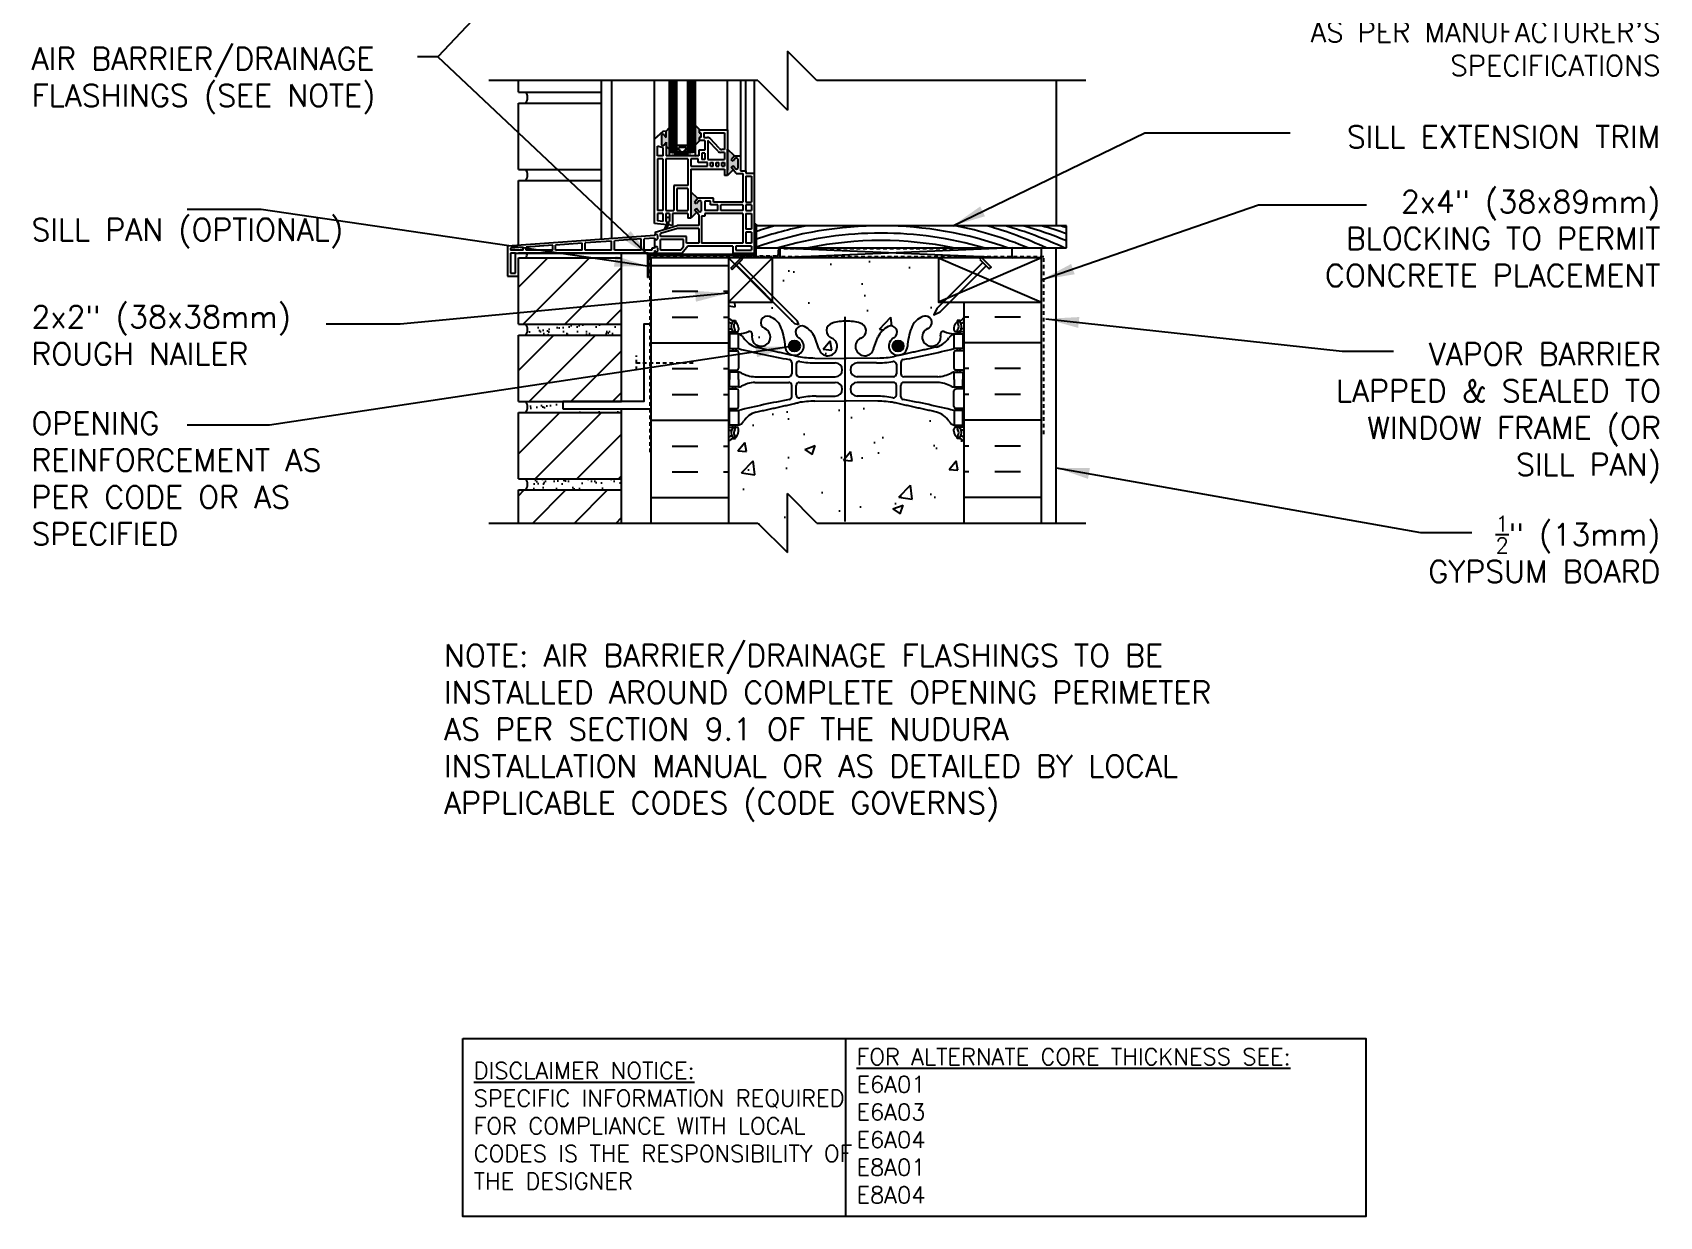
# Model space of a CAD drawing. Header units: inches. Extents: x 88.2 to 143.4, y 226.9 to 296.3.
# Drawn here: x 88.2 to 143.4, y 226.9 to 267.1 of the extents above; entities that cross this region are included whole.
import ezdxf

# ---------------------------------------------------------------- set-up
doc = ezdxf.new("R2010")
doc.units = ezdxf.units.IN
doc.header["$LTSCALE"] = 0.5
doc.header["$MEASUREMENT"] = 0
doc.linetypes.add('DASHED2', pattern=[0.375, 0.25, -0.125])
for name, color, linetype in [('HATCH', 12, 'Continuous'), ('LINE18', 9, 'Continuous'), ('line25', 2, 'Continuous'), ('LINE50', 5, 'Continuous'), ('LINE65', 3, 'Continuous'), ('LINE9', 9, 'Continuous'), ('TEXT', 4, 'Continuous'), ('Web_Edge', 9, 'Continuous')]:
    doc.layers.add(name, color=color, linetype=linetype)
doc.styles.add('DIM', font='romans.shx', dxfattribs={"width": 0.7})
doc.styles.add('ROMANS', font='romans.shx', dxfattribs={"height": 1.125})
doc.styles.get("Standard").update_dxf_attribs({"font": 'romans.shx', "height": 1.125})
doc.dimstyles.new('ext_12', dxfattribs={"dimscale": 12, "dimtxt": 0.09375, "dimasz": 0.09375, "dimexe": 0.09375, "dimexo": 0.0625, "dimgap": 0.0625, "dimtad": 1, "dimdec": 1, "dimzin": 3, "dimdsep": 46, "dimlunit": 4, "dimtxsty": 'DIM', "dimcen": 0.09, "dimdle": 0.09375, "dimclrt": 4, "dimadec": 0, "dimazin": 0, "dimtfac": 1, "dimtdec": 1, "dimtmove": 2, "dimatfit": 3, "dimfxl": 1, "dimfrac": 2, "dimtolj": 1, "dimtzin": 0, "dimarcsym": 0})

msp = doc.modelspace()

# ---------------------------------------------------------------- hatches: boundary and pattern name
at = {"layer": 'HATCH'}
h = msp.add_hatch(dxfattribs=at)
h.set_pattern_fill('AR-CONC', color=256, scale=0.5)
h.set_pattern_definition([(50, (0, 0), (3.5863, -0.31376), [0.375, -4.125]), (355, (0, 0), (-0.693757, 3.76096), [0.3, -3.3]), (100.4514, (0.299, -0.026), (2.892544, 3.4472), [0.3187, -3.50571]), (46.1842, (0, 1), (5.336207, -0.827596), [0.5625, -6.1875]), (96.6356, (0.4447, 0.931), (4.67331, 4.87059), [0.47805, -5.25857]), (351.1842, (0, 1), (4.67331, 4.87059), [0.45, -4.95]), (21, (0.5, 0.75), (2.984535, -2.013094), [0.375, -4.125]), (326, (0.5, 0.75), (1.216577, 3.62575), [0.3, -3.3]), (71.4514, (0.7487, 0.5822), (4.20111, 1.612656), [0.3187, -3.50571]), (37.5, (0, 0), (0.0607993, 1.6644693), [0, -3.26, 0, -3.35, 0, -3.3125]), (7.5, (0, 0), (1.315348, 1.972059), [0, -1.91, 0, -3.185, 0, -1.2625]), (327.5, (-1.115, 0), (2.669112, -0.1127744), [0, -1.25, 0, -3.9, 0, -5.175]), (317.5, (-1.615, 0), (2.91593, 0.500525), [0, -1.625, 0, -2.59, 0, -3.675])])
edge = h.paths.add_edge_path()
edge.add_line((119.813, 294.042), (114.813, 294.042))
edge.add_line((114.813, 294.042), (113.813, 295.042))
edge.add_line((113.813, 295.042), (113.813, 293.042))
edge.add_line((113.813, 293.042), (112.813, 294.042))
edge.add_line((112.813, 294.042), (111.813, 294.042))
edge.add_line((111.813, 294.042), (111.813, 291.269))
edge.add_arc((112.159, 291.63), 0.5, 226.2109, 246.4218)
edge.add_line((111.959, 291.171), (112.049, 291.171))
edge.add_line((112.049, 291.171), (112.049, 291.13))
edge.add_arc((111.909, 290.922), 0.25, 0, 55.9442, ccw=False)
edge.add_line((112.159, 290.922), (112.159, 290.855))
edge.add_arc((112.096, 290.855), 0.0625, -90, 0, ccw=False)
edge.add_line((112.096, 290.792), (112.049, 290.792))
edge.add_line((112.049, 290.792), (112.049, 290.722))
edge.add_line((112.049, 290.722), (112.154, 290.722))
edge.add_arc((112.031, 290.38), 0.364, 34.9775, 70.3387, ccw=False)
edge.add_arc((112.954, 290.991), 0.743, 212.7919, 253.8107)
edge.add_spline(control_points=[(112.747, 290.277), (114.184, 289.957)], knot_values=[0, 0, 1, 1], degree=1, periodic=0)
edge.add_arc((114.741, 292.888), 2.984, 259.2546, 270.0995)
edge.add_line((114.746, 289.904), (115.812, 289.889))
edge.add_line((115.812, 289.889), (116.879, 289.904))
edge.add_arc((116.884, 292.888), 2.984, 269.9005, 280.7454)
edge.add_spline(control_points=[(117.441, 289.957), (118.878, 290.277)], knot_values=[0, 0, 1, 1], degree=1, periodic=0)
edge.add_arc((118.671, 290.991), 0.743, 286.1893, 327.2081)
edge.add_arc((119.594, 290.38), 0.364, 109.6613, 145.0225, ccw=False)
edge.add_line((119.471, 290.722), (119.576, 290.722))
edge.add_line((119.576, 290.722), (119.576, 290.792))
edge.add_line((119.576, 290.792), (119.529, 290.792))
edge.add_arc((119.529, 290.855), 0.0625, 180, 270, ccw=False)
edge.add_line((119.466, 290.855), (119.466, 290.922))
edge.add_arc((119.716, 290.922), 0.25, 124.0558, 180, ccw=False)
edge.add_line((119.576, 291.13), (119.576, 291.171))
edge.add_line((119.576, 291.171), (119.666, 291.171))
edge.add_arc((119.466, 291.63), 0.5, 293.5782, 313.7891)
edge.add_line((119.813, 291.269), (119.813, 294.042))
h.paths.add_polyline_path([(119.813, 287.076, 0.088416), (119.666, 287.174), (119.576, 287.174), (119.576, 287.215, -0.249069), (119.466, 287.422), (119.466, 287.49, -0.414214), (119.529, 287.552), (119.576, 287.552), (119.576, 287.622), (119.471, 287.622, 0.085348), (119.142, 287.547, -0.669601), (119.01, 287.667, 2.087231), (118.576, 287.442, -1), (118.412, 287.034, -0.21345), (118.02, 287.423, -0.068226), (117.884, 288.051, 1.753171), (117.433, 287.754, -0.940793), (117.23, 287.371, -0.173075), (116.884, 287.738), (116.741, 288.125, 1.612474), (116.31, 287.765, -0.734872), (116.287, 287.254, -0.068475), (115.812, 287.192, -0.068475), (115.338, 287.254, -0.734872), (115.315, 287.765, 1.612474), (114.884, 288.125), (114.741, 287.738, -0.173075), (114.395, 287.371, -0.940793), (114.192, 287.754, 1.753171), (113.741, 288.051, -0.068226), (113.605, 287.423, -0.21345), (113.213, 287.034, -1), (113.049, 287.442, 2.087231), (112.615, 287.667, -0.669601), (112.483, 287.547, 0.085348), (112.154, 287.622), (112.049, 287.622), (112.049, 287.552), (112.096, 287.552, -0.414214), (112.159, 287.49), (112.159, 287.422, -0.249069), (112.049, 287.215), (112.049, 287.174), (111.959, 287.174, 0.088416), (111.813, 287.076), (111.813, 285.042), (111.813, 283.007, 0.088416), (111.959, 282.91), (112.049, 282.91), (112.049, 282.868, -0.249069), (112.159, 282.661), (112.159, 282.594, -0.414214), (112.096, 282.531), (112.049, 282.531), (112.049, 282.461), (112.154, 282.461, 0.085348), (112.483, 282.537, -0.669601), (112.615, 282.417, 2.087231), (113.049, 282.641, -1), (113.213, 283.05, -0.21345), (113.605, 282.661, -0.068226), (113.741, 282.033, 1.753171), (114.192, 282.329, -0.940793), (114.395, 282.713, -0.173075), (114.741, 282.346), (114.884, 281.959, 1.612474), (115.315, 282.319, -0.734872), (115.338, 282.83, -0.068475), (115.812, 282.892, -0.068475), (116.287, 282.83, -0.734872), (116.31, 282.319, 1.612474), (116.741, 281.959), (116.884, 282.346, -0.173075), (117.23, 282.713, -0.940793), (117.433, 282.329, 1.753171), (117.884, 282.033, -0.068226), (118.02, 282.661, -0.21345), (118.412, 283.05, -1), (118.576, 282.641, 2.087231), (119.01, 282.417, -0.669601), (119.142, 282.537, 0.085348), (119.471, 282.461), (119.576, 282.461), (119.576, 282.531), (119.529, 282.531, -0.414214), (119.466, 282.594), (119.466, 282.661, -0.249069), (119.576, 282.868), (119.576, 282.91), (119.666, 282.91, 0.088416), (119.813, 283.007), (119.813, 285.042)])
edge = h.paths.add_edge_path()
edge.add_arc((119.466, 278.454), 0.5, 46.2109, 66.4218)
edge.add_line((119.666, 278.912), (119.576, 278.912))
edge.add_line((119.576, 278.912), (119.576, 278.954))
edge.add_arc((119.716, 279.161), 0.25, 180, 235.9442, ccw=False)
edge.add_line((119.466, 279.161), (119.466, 279.229))
edge.add_arc((119.529, 279.229), 0.0625, 90, 180, ccw=False)
edge.add_line((119.529, 279.291), (119.576, 279.291))
edge.add_line((119.576, 279.291), (119.576, 279.361))
edge.add_line((119.576, 279.361), (119.471, 279.361))
edge.add_arc((119.594, 279.704), 0.364, 214.9775, 250.3387, ccw=False)
edge.add_arc((118.671, 279.093), 0.743, 32.7919, 73.8107)
edge.add_spline(control_points=[(118.878, 279.807), (117.441, 280.127)], knot_values=[0, 0, 1, 1], degree=1, periodic=0)
edge.add_arc((116.884, 277.196), 2.984, 79.2546, 90.0995)
edge.add_line((116.879, 280.179), (115.812, 280.195))
edge.add_line((115.812, 280.195), (114.746, 280.179))
edge.add_arc((114.741, 277.196), 2.984, 89.9005, 100.7454)
edge.add_spline(control_points=[(114.184, 280.127), (112.747, 279.807)], knot_values=[0, 0, 1, 1], degree=1, periodic=0)
edge.add_arc((112.954, 279.093), 0.743, 106.1893, 147.2081)
edge.add_arc((112.031, 279.704), 0.364, 289.6613, 325.0225, ccw=False)
edge.add_line((112.154, 279.361), (112.049, 279.361))
edge.add_line((112.049, 279.361), (112.049, 279.291))
edge.add_line((112.049, 279.291), (112.096, 279.291))
edge.add_arc((112.096, 279.229), 0.0625, 0, 90, ccw=False)
edge.add_line((112.159, 279.229), (112.159, 279.161))
edge.add_arc((111.909, 279.161), 0.25, 304.0558, 360, ccw=False)
edge.add_line((112.049, 278.954), (112.049, 278.912))
edge.add_line((112.049, 278.912), (111.959, 278.912))
edge.add_arc((112.159, 278.454), 0.5, 113.5782, 133.7891)
edge.add_line((111.813, 278.815), (111.813, 276.042))
edge.add_line((111.813, 276.042), (113.848, 276.042))
edge.add_line((113.848, 276.042), (113.848, 277.629))
edge.add_line((113.848, 277.629), (113.91, 277.748))
edge.add_line((113.91, 277.748), (113.973, 277.629))
edge.add_line((113.973, 277.629), (113.973, 276.042))
edge.add_line((113.973, 276.042), (116.889, 276.042))
edge.add_line((116.889, 276.042), (116.889, 277.629))
edge.add_line((116.889, 277.629), (116.951, 277.748))
edge.add_line((116.951, 277.748), (117.014, 277.629))
edge.add_line((117.014, 277.629), (117.014, 276.042))
edge.add_line((117.014, 276.042), (119.813, 276.042))
edge.add_line((119.813, 276.042), (119.813, 278.815))
h.paths.add_polyline_path([(118.938, 259.46), (113.313, 259.46), (113.313, 258.156), (114.157, 257.312), (114.197, 257.183), (114.068, 257.223), (113.313, 257.979), (113.313, 257.96), (111.813, 257.96), (111.813, 257.426, 0.088416), (111.959, 257.328), (112.049, 257.328), (112.049, 257.287, -0.249069), (112.159, 257.08), (112.159, 257.012, -0.414214), (112.096, 256.95), (112.049, 256.95), (112.049, 256.88), (112.154, 256.88, 0.085348), (112.483, 256.955, -0.669601), (112.615, 256.835, 2.087231), (113.049, 257.06, -1), (113.213, 257.468, -0.21345), (113.605, 257.079, -0.069923), (113.742, 256.435, 1.702394), (114.192, 256.748, -0.940793), (114.395, 257.131, -0.173075), (114.741, 256.764), (114.884, 256.377, 1.612474), (115.315, 256.737, -0.734872), (115.338, 257.248, -0.068475), (115.812, 257.31, -0.068475), (116.287, 257.248, -0.734872), (116.31, 256.737, 1.612474), (116.741, 256.377), (116.884, 256.764, -0.173075), (117.23, 257.131, -0.940793), (117.433, 256.748, 1.702394), (117.883, 256.435, -0.069923), (118.02, 257.079, -0.21345), (118.412, 257.468, -1), (118.576, 257.06, 2.087231), (119.01, 256.835, -0.669601), (119.142, 256.955, 0.085348), (119.471, 256.88), (119.576, 256.88), (119.576, 256.95), (119.529, 256.95, -0.414214), (119.466, 257.012), (119.466, 257.08, -0.249069), (119.576, 257.287), (119.576, 257.328), (119.666, 257.328, 0.088416), (119.813, 257.426), (119.813, 257.96), (119.335, 257.96), (118.997, 257.622), (118.781, 257.521), (118.882, 257.737), (119.105, 257.96), (118.938, 257.96)])
edge = h.paths.add_edge_path()
edge.add_arc((119.466, 252.872), 0.5, 46.2109, 66.4218)
edge.add_line((119.666, 253.331), (119.576, 253.331))
edge.add_line((119.576, 253.331), (119.576, 253.372))
edge.add_arc((119.716, 253.58), 0.25, 180, 235.9442, ccw=False)
edge.add_line((119.466, 253.58), (119.466, 253.647))
edge.add_arc((119.529, 253.647), 0.0625, 90, 180, ccw=False)
edge.add_line((119.529, 253.71), (119.576, 253.71))
edge.add_line((119.576, 253.71), (119.576, 253.78))
edge.add_line((119.576, 253.78), (119.471, 253.78))
edge.add_arc((119.594, 254.122), 0.364, 214.9775, 250.3387, ccw=False)
edge.add_arc((118.671, 253.511), 0.743, 32.7919, 73.8107)
edge.add_spline(control_points=[(118.878, 254.225), (117.441, 254.545)], knot_values=[0, 0, 1, 1], degree=1, periodic=0)
edge.add_arc((116.884, 251.614), 2.984, 79.2546, 90.0995)
edge.add_line((116.879, 254.598), (115.812, 254.613))
edge.add_line((115.812, 254.613), (114.746, 254.598))
edge.add_arc((114.741, 251.614), 2.984, 89.9005, 100.7454)
edge.add_spline(control_points=[(114.184, 254.545), (112.747, 254.225)], knot_values=[0, 0, 1, 1], degree=1, periodic=0)
edge.add_arc((112.954, 253.511), 0.743, 106.1893, 147.2081)
edge.add_arc((112.031, 254.122), 0.364, 289.6613, 325.0225, ccw=False)
edge.add_line((112.154, 253.78), (112.049, 253.78))
edge.add_line((112.049, 253.78), (112.049, 253.71))
edge.add_line((112.049, 253.71), (112.096, 253.71))
edge.add_arc((112.096, 253.647), 0.0625, 0, 90, ccw=False)
edge.add_line((112.159, 253.647), (112.159, 253.58))
edge.add_arc((111.909, 253.58), 0.25, 304.0558, 360, ccw=False)
edge.add_line((112.049, 253.372), (112.049, 253.331))
edge.add_line((112.049, 253.331), (111.959, 253.331))
edge.add_arc((112.159, 252.872), 0.5, 113.5782, 133.7891)
edge.add_line((111.813, 253.233), (111.813, 250.46))
edge.add_line((111.813, 250.46), (112.813, 250.46))
edge.add_line((112.813, 250.46), (113.813, 249.46))
edge.add_line((113.813, 249.46), (113.813, 251.46))
edge.add_line((113.813, 251.46), (114.813, 250.46))
edge.add_line((114.813, 250.46), (119.813, 250.46))
edge.add_line((119.813, 250.46), (119.813, 253.233))
h = msp.add_hatch(dxfattribs=at)
h.set_pattern_fill('ANSI31', color=256, scale=8, style=0)
h.set_pattern_definition([(45, (105.9843, 252.6874), (-0.7071, 0.7071), [])])
h.paths.add_polyline_path([(108.188, 254.21), (104.688, 254.21), (104.688, 251.96), (108.188, 251.96)])
h.paths.add_polyline_path([(108.188, 256.835), (104.688, 256.835), (104.688, 254.585), (108.188, 254.585)])
h.paths.add_polyline_path([(108.188, 259.46), (104.688, 259.46), (104.688, 257.21), (108.188, 257.21)])
h.paths.add_polyline_path([(104.688, 250.46), (108.188, 250.46), (108.188, 251.585), (104.688, 251.585)])
h = msp.add_hatch(dxfattribs=at)
h.set_pattern_fill('AR-SAND', color=256, scale=0.25, style=0)
h.set_pattern_definition([(37.5, (105.77646, 254.45115), (-0.01575, 0.481706), [0, -0.38, 0, -0.425, 0, -0.40625]), (7.5, (105.77646, 254.45115), (0.44244, 0.70554), [0, -0.205, 0, -0.3425, 0, -0.13125]), (327.5, (105.46896, 254.45115), (0.778535, 0.001415), [0, -0.125, 0, -0.45, 0, -0.5875]), (317.5, (105.46896, 254.45115), (0.75153, 0.21942), [0, -0.0625, 0, -0.295, 0, -0.3375])])
h.paths.add_polyline_path([(106.188, 254.585), (104.938, 254.585, -0.318233), (104.938, 254.21), (108.188, 254.21), (108.188, 254.335), (106.188, 254.335)])
h.paths.add_polyline_path([(108.188, 257.21), (104.938, 257.21, -0.318233), (104.938, 256.835), (108.188, 256.835)])
h.paths.add_polyline_path([(108.188, 251.96), (104.938, 251.96, -0.318233), (104.938, 251.585), (108.188, 251.585)])
at = {"layer": 'LINE65'}
for points in [[(114.241, 256.466, 1), (113.866, 256.466, 1)], [(117.759, 256.466, 1), (117.384, 256.466, 1)]]:
    msp.add_hatch(color=256, dxfattribs=at).paths.add_polyline_path(points)
at = {"layer": 'LINE9'}
h = msp.add_hatch(color=0, dxfattribs=at)
h.paths.add_polyline_path([(109.815, 263.88), (109.698, 263.762), (109.698, 263.539), (109.628, 263.628, 0.499917), (109.544, 263.625), (109.544, 263.296, 0.504324), (109.629, 263.294), (109.698, 263.382), (109.698, 263.247), (109.815, 263.13)])
h.paths.add_polyline_path([(110.878, 263.699), (110.815, 263.699), (110.815, 263.799), (110.845, 263.799), (110.69, 263.954), (110.69, 263.288), (110.845, 263.443), (110.815, 263.443), (110.815, 263.543), (110.878, 263.543)])
h.paths.add_polyline_path([(112.127, 262.823, 0.504324), (112.043, 262.824), (111.974, 262.736), (111.909, 262.78), (112.016, 262.918), (111.784, 263.15), (111.784, 262.254), (111.978, 262.448), (111.909, 262.536), (111.974, 262.58), (112.044, 262.491, 0.499917), (112.127, 262.493)])
h.paths.add_polyline_path([(110.884, 261.376, 0.504324), (110.8, 261.378), (110.731, 261.289), (110.665, 261.333), (110.773, 261.471), (110.54, 261.703), (110.54, 260.965), (110.54, 260.807), (110.734, 261.001), (110.665, 261.089), (110.731, 261.133), (110.8, 261.044, 0.499917), (110.884, 261.046)])
h.paths.add_polyline_path([(109.784, 260.695), (109.815, 260.695), (109.815, 260.83), (109.69, 260.83), (109.69, 260.695), (109.721, 260.695), (109.721, 260.581, -0.031355), (109.628, 260.421), (109.675, 260.435, 0.077767), (109.784, 260.574)])
h = msp.add_hatch(color=0, dxfattribs=at)
edge = h.paths.add_edge_path()
edge.add_line((112.768, 260.547), (112.809, 260.547))
edge.add_arc((107.307, 253.048), 9.301, 53.7369, 54.638)
edge.add_line((112.69, 260.633), (112.69, 260.328))
edge.add_line((112.69, 260.328), (112.768, 260.328))
edge.add_line((112.768, 260.328), (112.768, 260.547))

# ---------------------------------------------------------------- linework, layer by layer
at = {"layer": 'HATCH'}
for p, q in [((104.688, 265.085), (104.688, 265.47)), ((104.688, 265.085), (107.492, 265.085)), ((109.84, 263.04), (109.84, 265.47)), ((109.865, 263.04), (109.865, 265.47)), ((109.89, 263.04), (109.89, 265.47)), ((109.915, 263.04), (109.915, 265.47)), ((109.94, 263.04), (109.94, 265.47)), ((109.965, 263.04), (109.965, 265.47)), ((109.99, 263.04), (109.99, 265.47)), ((110.015, 263.04), (110.015, 265.47)), ((110.04, 263.04), (110.04, 265.47)), ((110.465, 263.04), (110.465, 265.47)), ((110.49, 263.04), (110.49, 265.47)), ((110.515, 263.04), (110.515, 265.47)), ((110.54, 263.04), (110.54, 265.47)), ((110.565, 263.04), (110.565, 265.47)), ((110.59, 263.04), (110.59, 265.47)), ((110.615, 263.04), (110.615, 265.47)), ((110.64, 263.04), (110.64, 265.47)), ((110.665, 263.04), (110.665, 265.47)), ((122.938, 265.47), (122.938, 260.547)), ((104.688, 264.71), (107.492, 264.71)), ((104.688, 262.46), (104.688, 264.71)), ((110.69, 263.04), (109.815, 262.915)), ((109.815, 263.04), (110.69, 262.915)), ((104.688, 262.46), (107.492, 262.46)), ((104.688, 262.085), (107.492, 262.085)), ((104.688, 259.884), (104.688, 262.085)), ((113.565, 259.797), (121.438, 259.46)), ((121.438, 259.797), (113.565, 259.46)), ((109.188, 259.201), (111.813, 259.201)), ((111.813, 259.46), (113.313, 257.96)), ((113.313, 259.46), (111.813, 257.96)), ((118.938, 259.46), (122.438, 257.96)), ((122.438, 259.46), (118.938, 257.96)), ((109.901, 258.326), (110.776, 258.326)), ((111.651, 258.326), (111.813, 258.326)), ((109.901, 257.451), (110.776, 257.451)), ((111.651, 257.451), (111.813, 257.451)), ((119.974, 257.451), (119.813, 257.451)), ((121.724, 257.451), (120.849, 257.451)), ((109.188, 256.576), (111.813, 256.576)), ((122.438, 256.576), (119.813, 256.576)), ((109.901, 255.701), (110.776, 255.701)), ((111.651, 255.701), (111.813, 255.701)), ((119.974, 255.701), (119.813, 255.701)), ((121.724, 255.701), (120.849, 255.701)), ((109.901, 254.826), (110.776, 254.826)), ((111.651, 254.826), (111.813, 254.826)), ((119.974, 254.826), (119.813, 254.826)), ((121.724, 254.826), (120.849, 254.826)), ((109.188, 253.951), (111.813, 253.951)), ((122.438, 253.951), (119.813, 253.951)), ((109.901, 253.076), (110.776, 253.076)), ((111.651, 253.076), (111.813, 253.076)), ((119.974, 253.076), (119.813, 253.076)), ((121.724, 253.076), (120.849, 253.076)), ((109.901, 252.201), (110.776, 252.201)), ((111.651, 252.201), (111.813, 252.201)), ((119.974, 252.201), (119.813, 252.201)), ((121.724, 252.201), (120.849, 252.201)), ((109.188, 251.326), (111.813, 251.326)), ((122.438, 251.326), (119.813, 251.326))]:
    msp.add_line(p, q, dxfattribs=at)
at = {"layer": 'HATCH', "color": 6, "linetype": 'DASHED2'}
msp.add_line((109.145, 259.511), (109.145, 252.866), dxfattribs=at)
msp.add_lwpolyline([(119.438, 259.763), (113.565, 259.763, 0.414214), (113.503, 259.7), (113.503, 259.573, -0.414214), (113.44, 259.511), (109.145, 259.511)], format="xyb", dxfattribs=at)
msp.add_lwpolyline([(122.516, 253.475), (122.516, 259.493), (112.03, 259.493)], dxfattribs=at)
at = {"layer": 'HATCH'}
for centre, radius, start, end in [((104.673, 264.898), 0.324, 324.6944, 35.3056), ((104.673, 262.273), 0.324, 324.6944, 35.3056), ((116.988, 247.857), 12.69, 70.2031, 109.4224), ((116.988, 247.857), 13.19, 105.8263, 108.6577), ((116.988, 247.857), 12.94, 101.2808, 109.0326), ((116.988, 247.857), 12.44, 73.7005, 106.2995), ((116.988, 247.857), 12.19, 78.3762, 101.6238), ((116.988, 247.857), 12.94, 67.3272, 78.7192), ((116.988, 247.857), 13.19, 64.8546, 74.1737), ((117.605, 247.857), 13.19, 64.8546, 74.1737), ((118.221, 247.857), 13.19, 67.4204, 74.1737), ((118.838, 247.857), 13.19, 70.2929, 74.1737), ((119.455, 247.857), 13.19, 73.1147, 74.1737), ((104.673, 259.648), 0.324, 324.6944, 354.4726)]:
    msp.add_arc(centre, radius, start, end, dxfattribs=at)
at = {"layer": 'LINE18'}
for p, q in [((111.892, 259.107), (111.937, 259.063)), ((112.083, 259.209), (114.068, 257.223)), ((112.171, 259.297), (114.157, 257.312)), ((112.245, 259.46), (112.289, 259.416)), ((114.197, 257.183), (114.157, 257.312)), ((114.197, 257.183), (114.068, 257.223))]:
    msp.add_line(p, q, dxfattribs=at)
for points in [[(111.892, 259.107), (112.245, 259.46)], [(111.937, 259.063), (112.289, 259.416)]]:
    msp.add_lwpolyline(points, dxfattribs=at)
at = {"layer": 'line25'}
for p, q in [((123.286, 260.547), (112.768, 260.547)), ((123.286, 259.797), (123.286, 260.547)), ((108.188, 254.585), (108.188, 259.616)), ((112.768, 259.797), (123.286, 259.797)), ((104.688, 259.46), (108.188, 259.46)), ((104.688, 257.21), (104.688, 259.46)), ((111.813, 259.46), (109.188, 259.46)), ((111.813, 259.46), (111.813, 250.46)), ((113.313, 259.46), (111.813, 259.46)), ((118.938, 259.46), (112.688, 259.46)), ((113.313, 257.96), (113.313, 259.46)), ((111.813, 257.96), (113.313, 257.96)), ((119.813, 250.46), (119.813, 257.96)), ((104.688, 257.21), (108.188, 257.21)), ((104.688, 256.835), (108.188, 256.835)), ((104.688, 254.585), (104.688, 256.835)), ((104.688, 254.585), (108.188, 254.585)), ((104.688, 254.21), (108.188, 254.21)), ((104.688, 251.96), (104.688, 254.21)), ((108.188, 250.46), (108.188, 254.335)), ((104.688, 251.96), (108.188, 251.96)), ((104.688, 251.585), (108.188, 251.585)), ((104.688, 250.46), (104.688, 251.585))]:
    msp.add_line(p, q, dxfattribs=at)
msp.add_lwpolyline([(118.938, 259.46), (118.938, 257.96), (122.438, 257.96), (122.438, 259.46)], close=True, dxfattribs=at)
at = {"layer": 'LINE50'}
for p, q in [((109.188, 250.46), (109.188, 259.46)), ((122.438, 250.46), (122.438, 257.96))]:
    msp.add_line(p, q, dxfattribs=at)
at = {"layer": 'LINE65'}
msp.add_line((115.76, 257.46), (115.76, 250.513), dxfattribs=at)
for centre in [(114.054, 256.466), (117.571, 256.466)]:
    msp.add_circle(centre, 0.188, dxfattribs=at)
at = {"layer": 'LINE9'}
for p, q in [((113.813, 266.47), (113.813, 264.47)), ((114.813, 265.47), (113.813, 266.47)), ((112.813, 265.47), (103.688, 265.47)), ((107.492, 265.47), (107.492, 260.088)), ((107.85, 265.47), (107.85, 260.114)), ((109.303, 263.496), (109.303, 265.47)), ((109.815, 262.915), (109.815, 265.47)), ((110.065, 263.04), (110.065, 265.47)), ((110.44, 263.04), (110.44, 265.47)), ((110.69, 262.915), (110.69, 265.47)), ((111.784, 263.799), (111.784, 265.47)), ((112.221, 265.47), (112.221, 262.924)), ((112.403, 262.416), (112.403, 265.47)), ((112.69, 265.47), (112.69, 262.328)), ((112.813, 265.47), (113.813, 264.47)), ((123.938, 265.47), (114.813, 265.47)), ((110.845, 263.799), (110.69, 263.954)), ((109.585, 263.747), (109.303, 263.496)), ((109.303, 260.625), (109.303, 263.496)), ((109.544, 263.625), (109.544, 263.296)), ((109.698, 263.762), (109.585, 263.747)), ((109.629, 263.627), (109.698, 263.539)), ((109.629, 263.294), (109.698, 263.382)), ((109.698, 263.762), (109.815, 263.88)), ((109.698, 263.539), (109.698, 263.762)), ((109.698, 263.382), (109.698, 262.915)), ((110.845, 263.443), (110.69, 263.288)), ((110.815, 263.799), (111.784, 263.799)), ((110.815, 263.799), (110.815, 263.699)), ((110.815, 263.699), (110.878, 263.699)), ((110.878, 263.543), (110.815, 263.543)), ((110.815, 263.543), (110.815, 263.443)), ((111.009, 263.443), (110.815, 263.443)), ((110.878, 263.699), (110.878, 263.543)), ((110.978, 263.699), (111.684, 263.699)), ((110.978, 263.699), (110.978, 263.543)), ((110.978, 263.543), (111.098, 263.543)), ((111.009, 263.443), (111.009, 263.115)), ((111.109, 263.443), (111.109, 262.79)), ((111.459, 263.075), (111.109, 263.443)), ((111.502, 263.175), (111.189, 263.504)), ((111.684, 263.699), (111.684, 263.137)), ((111.784, 263.799), (111.784, 262.43)), ((109.403, 262.915), (109.403, 263.242)), ((109.598, 263.189), (109.403, 263.242)), ((109.598, 262.915), (109.403, 262.915)), ((109.59, 262.815), (109.403, 262.815)), ((109.403, 262.815), (109.403, 261.065)), ((109.59, 262.815), (109.59, 261.065)), ((109.598, 262.915), (109.598, 263.189)), ((110.44, 262.815), (109.69, 262.815)), ((109.69, 262.815), (109.69, 261.065)), ((109.698, 263.247), (109.815, 263.13)), ((110.809, 262.915), (109.698, 262.915)), ((110.69, 263.04), (109.815, 263.04)), ((110.44, 263.265), (110.065, 263.265)), ((110.128, 263.103), (110.128, 263.203)), ((110.378, 263.203), (110.128, 263.203)), ((110.19, 263.103), (110.128, 263.103)), ((110.19, 263.04), (110.19, 263.103)), ((110.378, 263.103), (110.315, 263.103)), ((110.315, 263.04), (110.315, 263.103)), ((110.378, 263.103), (110.378, 263.203)), ((110.69, 262.915), (110.44, 262.915)), ((110.44, 262.815), (110.44, 261.915)), ((110.79, 262.815), (110.54, 262.815)), ((110.54, 262.815), (110.54, 262.565)), ((110.54, 262.815), (110.54, 262.565)), ((110.79, 262.69), (110.79, 262.815)), ((111.009, 263.115), (110.809, 263.115)), ((110.809, 263.115), (110.809, 262.915)), ((111.009, 263.015), (110.909, 263.015)), ((110.909, 263.015), (110.909, 262.79)), ((111.009, 262.79), (110.909, 262.79)), ((111.009, 263.015), (111.009, 262.79)), ((111.109, 262.79), (111.684, 262.79)), ((111.684, 263.037), (111.55, 263.037)), ((111.684, 263.137), (111.593, 263.137)), ((111.684, 263.037), (111.684, 262.79)), ((112.016, 262.918), (111.784, 263.15)), ((111.784, 262.254), (111.784, 263.15)), ((112.021, 262.924), (111.909, 262.78)), ((112.043, 262.824), (111.974, 262.736)), ((112.021, 262.924), (112.221, 262.924)), ((112.127, 262.823), (112.127, 262.493)), ((112.221, 262.924), (112.221, 262.416)), ((110.54, 262.565), (111.103, 262.565)), ((110.54, 262.465), (110.54, 260.965)), ((110.54, 262.465), (111.684, 262.465)), ((111.103, 262.69), (110.79, 262.69)), ((111.103, 262.565), (111.103, 262.69)), ((111.203, 262.565), (111.203, 262.69)), ((111.203, 262.69), (111.296, 262.69)), ((111.203, 262.565), (111.296, 262.565)), ((111.296, 262.565), (111.296, 262.69)), ((111.396, 262.565), (111.396, 262.69)), ((111.396, 262.69), (111.49, 262.69)), ((111.396, 262.565), (111.49, 262.565)), ((111.49, 262.565), (111.49, 262.69)), ((111.59, 262.565), (111.59, 262.69)), ((111.59, 262.69), (111.684, 262.69)), ((111.59, 262.565), (111.684, 262.565)), ((111.684, 262.69), (111.684, 262.565)), ((111.684, 262.565), (111.684, 262.69)), ((111.684, 262.465), (111.684, 262.254)), ((111.784, 262.254), (111.684, 262.254)), ((111.978, 262.448), (111.784, 262.254)), ((111.974, 262.736), (111.909, 262.78)), ((111.974, 262.58), (111.909, 262.536)), ((112.08, 262.316), (111.909, 262.536)), ((112.043, 262.491), (111.974, 262.58)), ((112.08, 262.316), (112.303, 262.316)), ((112.221, 262.416), (112.403, 262.416)), ((112.303, 262.316), (112.303, 261.353)), ((112.403, 262.416), (112.403, 262.328)), ((112.403, 262.328), (112.69, 262.328)), ((112.69, 262.328), (112.69, 259.616)), ((110.44, 261.915), (109.965, 261.915)), ((109.965, 261.915), (109.965, 261.065)), ((110.44, 261.815), (110.065, 261.815)), ((110.065, 261.815), (110.065, 261.065)), ((110.44, 261.815), (110.166, 261.815)), ((110.44, 261.815), (110.44, 261.065)), ((110.773, 261.471), (110.54, 261.703)), ((112.403, 262.228), (112.403, 261.353)), ((112.403, 262.228), (112.59, 262.228)), ((112.59, 262.228), (112.59, 261.353)), ((110.778, 261.478), (110.665, 261.333)), ((110.731, 261.289), (110.665, 261.333)), ((110.731, 261.133), (110.665, 261.089)), ((110.8, 261.378), (110.731, 261.289)), ((110.8, 261.045), (110.731, 261.133)), ((111.303, 261.478), (110.778, 261.478)), ((110.884, 261.376), (110.884, 261.046)), ((111.203, 261.378), (111.009, 261.378)), ((111.009, 261.378), (111.009, 261.065)), ((111.203, 261.253), (111.203, 261.378)), ((111.453, 261.253), (111.203, 261.253)), ((111.303, 261.353), (111.303, 261.478)), ((112.303, 261.353), (111.303, 261.353)), ((111.453, 261.065), (111.453, 261.253)), ((112.303, 261.253), (111.553, 261.253)), ((111.553, 261.065), (111.553, 261.253)), ((112.303, 261.253), (112.303, 261.065)), ((112.403, 261.353), (112.59, 261.353)), ((112.403, 261.253), (112.403, 261.065)), ((112.59, 261.253), (112.403, 261.253)), ((112.59, 261.253), (112.59, 261.065)), ((109.721, 260.581), (109.303, 260.625)), ((109.59, 261.065), (109.403, 261.065)), ((109.59, 260.965), (109.403, 260.965)), ((109.403, 260.965), (109.403, 260.715)), ((109.59, 260.695), (109.403, 260.715)), ((109.59, 260.965), (109.59, 260.695)), ((109.69, 261.065), (109.965, 261.065)), ((109.69, 260.965), (109.69, 260.695)), ((109.815, 260.965), (109.69, 260.965)), ((109.815, 260.83), (109.69, 260.83)), ((109.69, 260.695), (109.721, 260.695)), ((109.721, 260.695), (109.721, 260.581)), ((109.784, 260.695), (109.815, 260.695)), ((109.784, 260.695), (109.784, 260.574)), ((109.915, 260.561), (109.784, 260.574)), ((109.815, 260.965), (109.815, 260.695)), ((110.44, 260.965), (109.915, 260.965)), ((109.915, 260.965), (109.915, 260.561)), ((110.065, 261.065), (110.44, 261.065)), ((110.44, 260.965), (110.44, 260.807)), ((110.54, 260.807), (110.44, 260.807)), ((110.734, 261.001), (110.54, 260.807)), ((110.54, 260.965), (110.54, 260.807)), ((110.803, 260.913), (110.665, 261.089)), ((110.803, 260.913), (110.803, 260.553)), ((110.903, 260.871), (110.903, 259.953)), ((111.009, 260.871), (110.903, 260.871)), ((111.453, 261.065), (111.009, 261.065)), ((112.303, 260.965), (111.009, 260.965)), ((111.009, 260.965), (111.009, 260.871)), ((112.303, 261.065), (111.553, 261.065)), ((112.303, 260.965), (112.303, 259.953)), ((112.403, 261.065), (112.59, 261.065)), ((112.403, 260.965), (112.59, 260.965)), ((112.403, 260.965), (112.403, 260.428)), ((112.59, 260.965), (112.59, 260.428)), ((109.313, 260.221), (104.313, 259.856)), ((107.85, 260.028), (106.95, 259.964)), ((107.85, 259.716), (107.85, 260.028)), ((108.85, 260.099), (107.95, 260.035)), ((107.95, 259.716), (107.95, 260.035)), ((108.85, 259.716), (108.85, 260.099)), ((109.309, 260.132), (108.95, 260.106)), ((108.95, 259.716), (108.95, 260.106)), ((109.309, 260.132), (109.309, 259.789)), ((109.327, 260.331), (109.313, 260.221)), ((109.327, 260.331), (110.074, 260.553)), ((109.413, 260.104), (109.413, 260.22)), ((110.088, 260.453), (109.513, 260.282)), ((109.513, 260.178), (109.513, 260.282)), ((110.388, 260.178), (109.513, 260.178)), ((110.288, 260.078), (109.513, 260.078)), ((109.513, 259.716), (109.513, 260.078)), ((110.803, 260.553), (110.074, 260.553)), ((110.803, 260.453), (110.088, 260.453)), ((110.288, 259.831), (110.288, 260.078)), ((110.388, 259.953), (110.388, 260.178)), ((110.803, 260.453), (110.803, 259.953)), ((112.59, 260.428), (112.403, 260.428)), ((112.59, 260.328), (112.403, 260.328)), ((112.403, 260.328), (112.403, 259.953)), ((112.59, 260.328), (112.59, 259.953)), ((112.69, 260.328), (112.768, 260.328)), ((112.716, 260.246), (112.747, 260.246)), ((112.716, 260.246), (112.716, 259.571)), ((112.747, 260.246), (112.747, 259.539)), ((112.768, 259.797), (112.768, 260.547)), ((104.313, 259.856), (104.313, 258.841)), ((104.85, 259.816), (104.413, 259.785)), ((104.413, 259.785), (104.413, 259.716)), ((104.85, 259.716), (104.413, 259.716)), ((104.413, 259.616), (104.413, 258.941)), ((104.588, 259.616), (104.413, 259.616)), ((104.588, 258.941), (104.588, 259.616)), ((104.588, 259.616), (110.245, 259.616)), ((109.088, 259.616), (104.688, 259.616)), ((104.85, 259.716), (104.85, 259.816)), ((105.85, 259.886), (104.95, 259.823)), ((104.95, 259.716), (104.95, 259.823)), ((105.85, 259.716), (104.95, 259.716)), ((105.85, 259.716), (105.85, 259.886)), ((106.85, 259.957), (105.95, 259.894)), ((105.95, 259.716), (105.95, 259.894)), ((106.85, 259.716), (105.95, 259.716)), ((106.85, 259.716), (106.85, 259.957)), ((106.95, 259.716), (106.95, 259.964)), ((107.85, 259.716), (106.95, 259.716)), ((108.85, 259.716), (107.95, 259.716)), ((109.209, 259.716), (108.95, 259.716)), ((112.706, 259.571), (109.069, 259.571)), ((109.069, 259.571), (109.069, 258.789)), ((112.737, 259.539), (109.1, 259.539)), ((109.1, 259.539), (109.1, 258.789)), ((109.219, 259.789), (109.209, 259.716)), ((109.309, 259.789), (109.219, 259.789)), ((109.308, 259.712), (109.294, 259.616)), ((109.413, 259.689), (109.413, 259.804)), ((110.197, 259.716), (109.513, 259.716)), ((110.288, 259.831), (110.197, 259.716)), ((110.434, 259.853), (110.245, 259.616)), ((110.803, 259.953), (110.388, 259.953)), ((111.959, 259.853), (110.434, 259.853)), ((112.303, 259.953), (110.903, 259.953)), ((112.303, 259.953), (110.903, 259.953)), ((111.959, 259.853), (111.959, 259.616)), ((111.959, 259.616), (112.69, 259.616)), ((112.59, 259.853), (112.059, 259.853)), ((112.059, 259.853), (112.059, 259.716)), ((112.059, 259.716), (112.59, 259.716)), ((112.59, 259.953), (112.403, 259.953)), ((112.59, 259.853), (112.59, 259.716)), ((113.565, 259.697), (113.565, 259.797)), ((113.565, 259.46), (113.565, 259.797)), ((113.565, 259.46), (113.565, 259.797)), ((121.438, 259.46), (121.438, 259.797)), ((122.438, 259.46), (122.438, 259.797)), ((122.938, 250.46), (122.938, 259.797)), ((104.413, 258.941), (104.588, 258.941)), ((104.688, 258.685), (104.688, 259.46)), ((104.313, 258.841), (104.688, 258.841)), ((109.1, 258.789), (109.069, 258.789)), ((113.813, 249.46), (113.813, 251.46)), ((114.813, 250.46), (113.813, 251.46)), ((103.688, 250.46), (112.813, 250.46)), ((112.813, 250.46), (113.813, 249.46)), ((114.813, 250.46), (123.938, 250.46))]:
    msp.add_line(p, q, dxfattribs=at)
at = {"layer": 'LINE9', "linetype": 'DASHED2'}
for p, q in [((108.688, 255.648), (108.688, 256.148)), ((108.688, 255.898), (110.688, 255.898))]:
    msp.add_line(p, q, dxfattribs=at)
at = {"layer": 'LINE9', "flags": 128}
msp.add_lwpolyline([(120.447, 259.302), (118.882, 257.737), (118.781, 257.521), (118.997, 257.622), (120.562, 259.187)], dxfattribs=at)
at = {"layer": 'LINE9'}
for points in [[(120.344, 259.406), (120.666, 259.084), (120.726, 259.144), (120.404, 259.466)], [(106.188, 254.335), (109.188, 254.335), (109.188, 257.21), (108.938, 257.21), (108.938, 254.585), (106.188, 254.585)]]:
    msp.add_lwpolyline(points, close=True, dxfattribs=at)
for centre, radius, start, end in [((109.587, 263.595), 0.0523, 37.5995, 144.6512), ((111.098, 263.418), 0.125, 43.6468, 90), ((109.587, 263.326), 0.0523, 215.3488, 322.4005), ((111.55, 263.162), 0.125, 223.6468, 270), ((111.593, 263.262), 0.125, 223.6468, 270), ((112.085, 262.792), 0.0523, 35.3488, 142.4005), ((112.085, 262.523), 0.0523, 217.5995, 324.6512), ((110.841, 261.346), 0.0523, 35.3488, 142.4005), ((108.398, 261.242), 1.479, 326.2745, 333.4582), ((109.282, 260.853), 0.573, 313.1798, 330.9669), ((110.841, 261.077), 0.0523, 217.5995, 324.6512), ((113.03, 260.979), 0.486, 225.5247, 242.8501), ((109.363, 260.126), 0.0543, 173.9733, 336.7117), ((109.363, 260.198), 0.0543, 23.2883, 155.3423), ((109.363, 259.711), 0.0543, 173.9733, 336.7117), ((109.363, 259.783), 0.0543, 23.2883, 173.9733), ((104.673, 257.023), 0.324, 324.6944, 35.3056), ((104.673, 254.398), 0.324, 324.6944, 35.3056), ((104.673, 251.773), 0.324, 324.6944, 35.3056)]:
    msp.add_arc(centre, radius, start, end, dxfattribs=at)
at = {"layer": 'TEXT'}
msp.add_lwpolyline([(102.801, 232.978), (115.785, 232.978), (115.785, 226.94), (102.801, 226.94)], close=True, dxfattribs=at)
msp.add_lwpolyline([(115.785, 232.978), (133.445, 232.978), (133.445, 226.94), (115.785, 226.94)], dxfattribs=at)
at = {"layer": 'Web_Edge'}
for p, q in [((111.959, 257.328), (112.049, 257.328)), ((112.049, 257.328), (112.049, 257.287)), ((119.666, 257.328), (119.576, 257.328)), ((119.576, 257.328), (119.576, 257.287)), ((111.813, 257.05), (111.89, 257.05)), ((111.813, 256.95), (112.096, 256.95)), ((111.959, 256.95), (111.959, 256.88)), ((112.049, 256.95), (112.049, 256.88)), ((112.159, 257.08), (112.159, 257.012)), ((114.884, 256.377), (114.741, 256.764)), ((116.741, 256.377), (116.884, 256.764)), ((119.466, 257.08), (119.466, 257.012)), ((119.813, 256.95), (119.529, 256.95)), ((119.576, 256.95), (119.576, 256.88)), ((119.666, 256.95), (119.666, 256.88)), ((119.813, 257.05), (119.735, 257.05)), ((111.813, 256.31), (112.096, 256.31)), ((111.959, 256.38), (111.959, 256.31)), ((112.049, 256.38), (112.049, 256.31)), ((112.159, 256.247), (112.159, 255.712)), ((119.466, 256.247), (119.466, 255.712)), ((119.813, 256.31), (119.529, 256.31)), ((119.576, 256.38), (119.576, 256.31)), ((119.666, 256.38), (119.666, 256.31)), ((111.813, 255.65), (112.096, 255.65)), ((111.959, 255.65), (111.959, 255.58)), ((112.049, 255.65), (112.049, 255.58)), ((113.961, 255.91), (113.961, 255.525)), ((114.113, 255.848), (114.113, 255.525)), ((114.746, 256.061), (115.812, 256.046)), ((114.793, 255.893), (115.44, 255.893)), ((116.879, 256.061), (115.812, 256.046)), ((116.832, 255.893), (116.185, 255.893)), ((117.512, 255.848), (117.512, 255.525)), ((117.664, 255.91), (117.664, 255.525)), ((119.813, 255.65), (119.529, 255.65)), ((119.576, 255.65), (119.576, 255.58)), ((119.666, 255.65), (119.666, 255.58)), ((111.959, 255.01), (111.959, 255.08)), ((112.049, 255.01), (112.049, 255.08)), ((112.706, 255.424), (113.861, 255.425)), ((112.706, 255.235), (113.861, 255.234)), ((113.961, 254.749), (113.961, 255.134)), ((114.113, 254.811), (114.113, 255.134)), ((114.213, 255.425), (115.44, 255.425)), ((114.213, 255.234), (115.44, 255.234)), ((117.412, 255.425), (116.185, 255.425)), ((117.412, 255.234), (116.185, 255.234)), ((117.512, 254.811), (117.512, 255.134)), ((117.664, 254.749), (117.664, 255.134)), ((118.919, 255.424), (117.764, 255.425)), ((118.919, 255.235), (117.764, 255.234)), ((119.576, 255.01), (119.576, 255.08)), ((119.666, 255.01), (119.666, 255.08)), ((111.813, 255.01), (112.096, 255.01)), ((112.159, 254.412), (112.159, 254.947)), ((114.746, 254.598), (115.812, 254.613)), ((114.793, 254.766), (115.44, 254.766)), ((116.879, 254.598), (115.812, 254.613)), ((116.832, 254.766), (116.185, 254.766)), ((119.466, 254.412), (119.466, 254.947)), ((119.813, 255.01), (119.529, 255.01)), ((111.813, 254.35), (112.096, 254.35)), ((111.959, 254.28), (111.959, 254.35)), ((112.049, 254.28), (112.049, 254.35)), ((119.813, 254.35), (119.529, 254.35)), ((119.576, 254.28), (119.576, 254.35)), ((119.666, 254.28), (119.666, 254.35)), ((111.813, 253.71), (112.096, 253.71)), ((111.813, 253.61), (111.89, 253.61)), ((111.959, 253.71), (111.959, 253.78)), ((112.049, 253.71), (112.049, 253.78)), ((112.159, 253.58), (112.159, 253.647)), ((119.466, 253.58), (119.466, 253.647)), ((119.813, 253.71), (119.529, 253.71)), ((119.576, 253.71), (119.576, 253.78)), ((119.666, 253.71), (119.666, 253.78)), ((119.813, 253.61), (119.735, 253.61)), ((111.959, 253.331), (112.049, 253.331)), ((112.049, 253.331), (112.049, 253.372)), ((119.576, 253.331), (119.576, 253.372)), ((119.666, 253.331), (119.576, 253.331))]:
    msp.add_line(p, q, dxfattribs=at)
for points in [[(111.854, 256.38), (112.154, 256.38), (112.154, 256.88), (111.854, 256.88)], [(119.771, 256.38), (119.471, 256.38), (119.471, 256.88), (119.771, 256.88)], [(111.854, 254.28), (112.154, 254.28), (112.154, 253.78), (111.854, 253.78)], [(119.771, 254.28), (119.471, 254.28), (119.471, 253.78), (119.771, 253.78)]]:
    msp.add_lwpolyline(points, close=True, dxfattribs=at)
for points in [[(112.154, 255.33), (112.154, 255.58), (111.854, 255.58), (111.854, 255.33)], [(112.154, 255.33), (112.154, 255.08), (111.854, 255.08), (111.854, 255.33)], [(119.471, 255.33), (119.471, 255.58), (119.771, 255.58), (119.771, 255.33)], [(119.471, 255.33), (119.471, 255.08), (119.771, 255.08), (119.771, 255.33)]]:
    msp.add_lwpolyline(points, dxfattribs=at)
for centre, radius, start, end in [((112.159, 257.787), 0.5, 226.2109, 250.5288), ((112.159, 257.787), 0.6, 234.7832, 245.0748), ((112.152, 257.134), 0.25, 140.1145, 222.4609), ((111.994, 257.265), 0.045, 321.448, 139.1879), ((111.909, 257.08), 0.25, 0, 70.5288), ((113.131, 257.264), 0.22, 68.1963, 248.1963), ((112.974, 256.835), 0.677, 21.1239, 69.3197), ((115.801, 255.556), 1.754, 89.6229, 105.2918), ((115.824, 255.556), 1.754, 74.7082, 90.3771), ((118.651, 256.835), 0.677, 110.6803, 158.8761), ((118.494, 257.264), 0.22, 291.8037, 111.8037), ((119.716, 257.08), 0.25, 109.4712, 180), ((119.631, 257.265), 0.045, 40.8121, 218.552), ((119.466, 257.787), 0.5, 289.4712, 313.7891), ((119.473, 257.134), 0.25, 317.5391, 39.8855), ((119.466, 257.787), 0.6, 294.9252, 305.2168), ((111.891, 257.069), 0.0196, 269.4032, 15.4901), ((111.896, 257.224), 0.021, 343.464, 63.9957), ((112.001, 256.996), 0.045, 222.4609, 42.4609), ((112.152, 257.134), 0.16, 140.0001, 222.4609), ((112.096, 257.012), 0.0625, 270, 0), ((112.099, 257.875), 0.997, 273.1538, 293.1467), ((112.031, 256.537), 0.364, 34.9775, 70.3387), ((112.954, 257.148), 0.743, 212.7919, 253.8107), ((112.524, 256.868), 0.0968, 340.1551, 110.4331), ((112.923, 256.773), 0.314, 168.5886, 66.1916), ((111.383, 256.27), 2.365, 4.3895, 20.0015), ((114.054, 256.466), 0.314, 182.7357, 63.9348), ((114.305, 256.933), 0.217, 65.5264, 238.537), ((114.054, 256.463), 0.75, 23.6938, 62.9705), ((115.189, 256.45), 0.314, 193.4146, 66.1916), ((115.407, 256.989), 0.268, 104.7892, 250.0338), ((116.436, 256.45), 0.314, 113.8084, 346.5854), ((116.218, 256.989), 0.268, 289.9662, 75.2108), ((117.571, 256.463), 0.75, 117.0295, 156.3062), ((117.32, 256.933), 0.217, 301.463, 114.4736), ((117.571, 256.466), 0.314, 116.0652, 357.2643), ((120.242, 256.27), 2.365, 159.9985, 175.6105), ((118.702, 256.773), 0.314, 113.8084, 11.4114), ((118.671, 257.148), 0.743, 286.1893, 327.2081), ((119.101, 256.868), 0.0968, 69.5669, 199.8449), ((119.526, 257.875), 0.997, 246.8533, 266.8462), ((119.594, 256.537), 0.364, 109.6613, 145.0225), ((119.529, 257.012), 0.0625, 180, 270), ((119.624, 256.996), 0.045, 137.5391, 317.5391), ((119.473, 257.134), 0.16, 317.5391, 39.9999), ((119.729, 257.224), 0.021, 116.0043, 196.536), ((119.734, 257.069), 0.0196, 164.5099, 270.5968), ((112.096, 256.247), 0.0625, 0, 90), ((118.962, 283.8), 28.253, 256.0552, 259.6343), ((112.663, 283.8), 28.253, 280.3657, 283.9448), ((119.529, 256.247), 0.0625, 90, 180), ((112.096, 255.712), 0.0625, 270, 0), ((113.861, 255.91), 0.1, 360, 79.6343), ((114.213, 255.848), 0.1, 79.2546, 180), ((114.741, 259.045), 2.984, 259.2546, 270.0995), ((114.788, 258.877), 2.984, 259.2546, 270.0995), ((115.44, 255.659), 0.234, 270, 90), ((116.185, 255.659), 0.234, 90, 270), ((116.837, 258.877), 2.984, 269.9005, 280.7454), ((116.884, 259.045), 2.984, 269.9005, 280.7454), ((117.412, 255.848), 0.1, 0, 100.7454), ((117.764, 255.91), 0.1, 100.3657, 180), ((119.529, 255.712), 0.0625, 180, 270), ((112.149, 255.361), 0.219, 60.4937, 88.92), ((112.149, 255.298), 0.219, 271.08, 299.5063), ((112.791, 256.581), 1.16, 242.5844, 265.8032), ((112.791, 254.078), 1.16, 94.1968, 117.4156), ((113.861, 255.525), 0.1, 270.0388, 360), ((113.861, 255.134), 0.1, 0, 89.9612), ((114.213, 255.525), 0.1, 180, 270), ((114.213, 255.134), 0.1, 90, 180), ((115.44, 255), 0.234, 270, 90), ((116.185, 255), 0.234, 90, 270), ((117.412, 255.525), 0.1, 270, 0), ((117.412, 255.134), 0.1, 0, 90), ((117.764, 255.525), 0.1, 180, 269.9612), ((117.764, 255.134), 0.1, 90.0388, 180), ((118.834, 256.581), 1.16, 274.1968, 297.4156), ((118.834, 254.078), 1.16, 62.5844, 85.8032), ((119.476, 255.361), 0.219, 91.08, 119.5063), ((119.476, 255.298), 0.219, 240.4937, 268.92), ((112.096, 254.947), 0.0625, 0, 90), ((118.962, 226.859), 28.253, 100.3657, 103.9448), ((113.861, 254.749), 0.1, 280.3657, 0), ((114.213, 254.811), 0.1, 180, 280.7454), ((114.741, 251.614), 2.984, 89.9005, 100.7454), ((114.788, 251.782), 2.984, 89.9005, 100.7454), ((116.837, 251.782), 2.984, 79.2546, 90.0995), ((116.884, 251.614), 2.984, 79.2546, 90.0995), ((117.412, 254.811), 0.1, 259.2546, 0), ((117.764, 254.749), 0.1, 180, 259.6343), ((112.663, 226.859), 28.253, 76.0552, 79.6343), ((119.529, 254.947), 0.0625, 90, 180), ((112.096, 254.412), 0.0625, 270, 0), ((112.954, 253.511), 0.743, 106.1893, 147.2081), ((118.671, 253.511), 0.743, 32.7919, 73.8107), ((119.529, 254.412), 0.0625, 180, 270), ((112.159, 252.872), 0.6, 114.9252, 125.2168), ((111.891, 253.59), 0.0196, 344.5099, 90.5968), ((112.152, 253.525), 0.25, 137.5391, 219.8855), ((111.896, 253.435), 0.021, 296.0043, 16.536), ((111.994, 253.394), 0.045, 220.8121, 38.552), ((112.001, 253.663), 0.045, 317.5391, 137.5391), ((112.152, 253.525), 0.16, 137.5391, 219.9999), ((111.909, 253.58), 0.25, 289.4712, 360), ((112.096, 253.647), 0.0625, 360, 90), ((112.031, 254.122), 0.364, 289.6613, 325.0225), ((119.594, 254.122), 0.364, 214.9775, 250.3387), ((119.529, 253.647), 0.0625, 90, 180), ((119.716, 253.58), 0.25, 180, 250.5288), ((119.624, 253.663), 0.045, 42.4609, 222.4609), ((119.631, 253.394), 0.045, 141.448, 319.1879), ((119.473, 253.525), 0.16, 320.0001, 42.4609), ((119.473, 253.525), 0.25, 320.1145, 42.4609), ((119.729, 253.435), 0.021, 163.464, 243.9957), ((119.734, 253.59), 0.0196, 89.4032, 195.4901), ((119.466, 252.872), 0.6, 54.7832, 65.0748), ((112.159, 252.872), 0.5, 109.4712, 133.7891), ((119.466, 252.872), 0.5, 46.2109, 70.5288)]:
    msp.add_arc(centre, radius, start, end, dxfattribs=at)
for points in [[(112.747, 256.434), (114.184, 256.114)], [(118.878, 256.434), (117.441, 256.114)], [(112.747, 254.225), (114.184, 254.545)], [(118.878, 254.225), (117.441, 254.545)]]:
    msp.add_open_spline(points, degree=1, dxfattribs=at)

# ---------------------------------------------------------------- texts
at = {"layer": 'TEXT', "char_height": 0.75, "style": 'ROMANS'}
for s, insert, width, attachment_point in [("{\\H0.9167x;WOOD, VINYL, STEEL, ETC. BUCK MATERIAL FASTENED TO CONCRETE w/EMBEDDED SPIRAL NAILS,BOLTS,SCREWS IN STAGGERED PATTERN, OR AS PER MANUFACTURER'S SPECIFICATIONS}", (143.438, 269.415), 14.84065, 6), ('AIR BARRIER/DRAINAGE FLASHINGS (SEE NOTE)', (88.167, 265.465), 16.28545, 4), ('SILL EXTENSION TRIM', (143.438, 263.564), 18.85478, 6), ('2x4" (38x89mm) BLOCKING TO PERMIT CONCRETE PLACEMENT', (143.438, 260.114), 14.84065, 6), ('SILL PAN (OPTIONAL)', (88.164, 260.29), 11.74818, 4), ('2x2" (38x38mm) ROUGH NAILER', (88.164, 256.831), 11.74818, 4), ('VAPOR BARRIER LAPPED & SEALED TO WINDOW FRAME (OR SILL PAN)', (143.453, 254.196), 13.00249, 6), ('OPENING REINFORCEMENT AS PER CODE OR AS SPECIFIED', (88.164, 251.971), 11.74818, 4), ('\\A1;{\\H0.7x;\\S1/2;}" (13mm) GYPSUM BOARD', (143.438, 249.571), 10.48436, 6), ('NOTE: AIR BARRIER/DRAINAGE FLASHINGS TO BE INSTALLED AROUND COMPLETE OPENING PERIMETER AS PER SECTION 9.1 OF THE NUDURA INSTALLATION MANUAL OR AS DETAILED BY LOCAL APPLICABLE CODES (CODE GOVERNS) ', (102.165, 243.344), 28.34604, 4)]:
    msp.add_mtext(s, dxfattribs=dict(at, insert=insert, width=width, attachment_point=attachment_point))
at = {"layer": 'TEXT', "char_height": 0.5625, "attachment_point": 4}
for s, insert, width in [('{\\L\\P\\PFOR ALTERNATE CORE THICKNESS SEE:\\P}E6A01\\PE6A03\\PE6A04\\PE8A01\\PE8A04', (116.16, 230.952), 23.33295), ('{\\LDISCLAIMER NOTICE:}\\PSPECIFIC INFORMATION REQUIRED FOR COMPLIANCE WITH LOCAL CODES IS THE RESPONSIBILITY OF THE DESIGNER', (103.168, 230.012), 14.00235)]:
    msp.add_mtext(s, dxfattribs=dict(at, insert=insert, width=width))

# ---------------------------------------------------------------- leaders
at = {"layer": 'TEXT'}
for points in [[(109.676, 274.48), (101.955, 266.276), (101.258, 266.276)], [(109.188, 259.46), (101.955, 266.276), (101.258, 266.276)], [(119.426, 260.547), (125.942, 263.695), (130.875, 263.695)], [(122.438, 258.71), (129.798, 261.253), (133.464, 261.253)], [(109.069, 259.18), (95.959, 261.097), (93.451, 261.097)], [(111.813, 258.26), (100.671, 257.214), (98.162, 257.214)], [(122.582, 257.389), (132.636, 256.292), (134.379, 256.292)], [(113.868, 256.438), (96.238, 253.786), (93.448, 253.786)], [(122.938, 252.339), (135.295, 250.147), (137.039, 250.147)]]:
    msp.add_leader(points, dimstyle='ext_12', override={"dimgap": 0.0625, "dimtad": 0}, dxfattribs=at)

doc.saveas('drawing.dxf')
